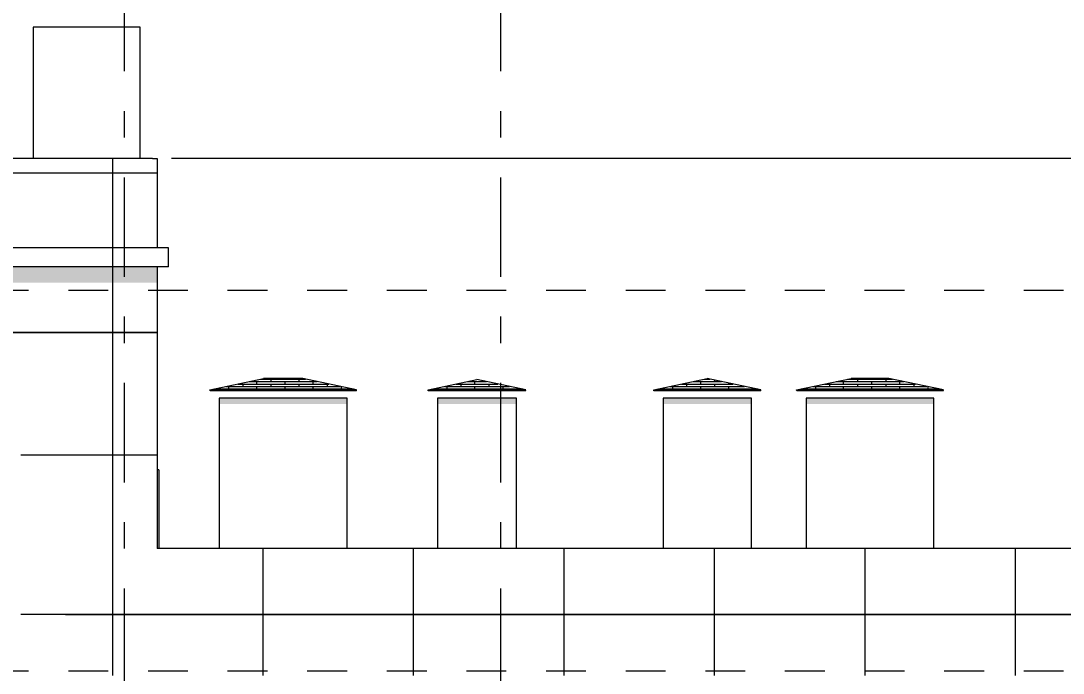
# Model space of a CAD drawing. Header units: millimetres. Extents: x 18162 to 7085488, y 72188 to 247925.
# Drawn here: x 4828340 to 4839423, y 127812 to 134753 of the extents above; entities that cross this region are included whole.
import ezdxf
from ezdxf.enums import TextEntityAlignment as Align

# ---------------------------------------------------------------- set-up
doc = ezdxf.new("R2010")
doc.units = ezdxf.units.MM
doc.header["$MEASUREMENT"] = 0
doc.linetypes.add('Dashed', pattern=[423.333333, 211.666667, -211.666667])
doc.linetypes.add('Double Dashed', pattern=[1093.611073, 529.166651, -211.666656, 141.111112, -211.666656])
for name, color, linetype in [('Archicad Doors', 7, 'Continuous'), ('Shell - Roof', 7, 'Continuous'), ('Structural - Bearing', 7, 'Continuous'), ('Structural - Grid', 7, 'Continuous')]:
    doc.layers.add(name, color=color, linetype=linetype)
doc.styles.add('GENERATED_STYLE_3', font='', dxfattribs={"width": 0.8})
doc.styles.get('GENERATED_STYLE_3').set_extended_font_data('ISOCPEUR MON')
doc.dimstyles.new('GENERATED_STYLE__15', dxfattribs={"dimtxt": 440.00001, "dimasz": 228, "dimexe": 0.18, "dimexo": 150, "dimgap": 0, "dimtad": 1, "dimdec": 0, "dimzin": 0, "dimdsep": 46, "dimtxsty": 'GENERATED_STYLE_3', "dimblk": 'ARROWHEAD_2', "dimblk1": 'ARROWHEAD_2', "dimblk2": 'ARROWHEAD_2', "dimcen": 0.09, "dimclrd": 13, "dimclre": 13, "dimclrt": 13, "dimadec": 0, "dimazin": 0, "dimtfac": 1, "dimtdec": 4, "dimtmove": 0, "dimatfit": 3, "dimfxl": 1, "dimtolj": 1, "dimtzin": 0, "dimarcsym": 0})

# ---------------------------------------------------------------- blocks, each defined once
blk = doc.blocks.new('*X1941', base_point=(4860813, 82837))
at = {"layer": 'Structural - Bearing', "color": 7, "linetype": 'Continuous', "lineweight": 9}
for p, q in [((4829740, 131437), (4829790, 131437)), ((4829790, 131437), (4829740, 131437)), ((4829740, 130137), (4829790, 130137)), ((4829740, 128437), (4829790, 128437)), ((4829790, 128437), (4829740, 128437))]:
    blk.add_line(p, q, dxfattribs=at)
blk = doc.blocks.new('*X1942', base_point=(4860813, 82837))
at = {"layer": 'Structural - Bearing', "color": 8, "linetype": 'Continuous', "lineweight": 13}
for p, q in [((4822913, 132337), (4822913, 132137)), ((4824513, 132337), (4824513, 132137)), ((4826113, 132337), (4826113, 132137)), ((4827713, 132337), (4827713, 132137)), ((4829313, 132337), (4829313, 132137))]:
    blk.add_line(p, q, dxfattribs=at)
blk = doc.blocks.new('*X1948', base_point=(4860813, 82837))
at = {"layer": 'Shell - Roof', "color": 7, "linetype": 'Continuous', "lineweight": 13}
for p, q in [((4835488, 130915), (4835720, 130915)), ((4835569, 130889), (4835569, 130915)), ((4835611, 130941), (4835668, 130941)), ((4835720, 130915), (4835720, 130930)), ((4835720, 130915), (4835791, 130915)), ((4835720, 130915), (4835791, 130915)), ((4835122, 130837), (4835422, 130837)), ((4835122, 130826), (4835122, 130837)), ((4835244, 130863), (4835422, 130863)), ((4835244, 130863), (4835420, 130863)), ((4835272, 130837), (4835272, 130863)), ((4835366, 130889), (4835422, 130889)), ((4835422, 130863), (4835422, 130889)), ((4835422, 130889), (4835720, 130889)), ((4835422, 130863), (4835720, 130863)), ((4835422, 130826), (4835422, 130837)), ((4835422, 130837), (4835720, 130837)), ((4835569, 130837), (4835569, 130863)), ((4835720, 130889), (4835913, 130889)), ((4835720, 130863), (4835720, 130889)), ((4835720, 130863), (4836020, 130863)), ((4835720, 130863), (4835820, 130863)), ((4835720, 130837), (4836020, 130837)), ((4835720, 130826), (4835720, 130837)), ((4835820, 130863), (4836019, 130863)), ((4835870, 130889), (4835870, 130898)), ((4835870, 130837), (4835870, 130863)), ((4836020, 130863), (4836020, 130866)), ((4836020, 130863), (4836035, 130863)), ((4836020, 130826), (4836020, 130837)), ((4836020, 130837), (4836157, 130837))]:
    blk.add_line(p, q, dxfattribs=at)
blk = doc.blocks.new('*X1949', base_point=(4860813, 82837))
at = {"layer": 'Shell - Roof', "color": 7, "linetype": 'Continuous', "lineweight": 13}
for p, q in [((4837008, 130915), (4837240, 130915)), ((4837089, 130889), (4837089, 130915)), ((4837131, 130941), (4837240, 130941)), ((4837240, 130941), (4837540, 130941)), ((4837240, 130915), (4837240, 130941)), ((4837240, 130915), (4837540, 130915)), ((4837240, 130915), (4837340, 130915)), ((4837340, 130915), (4837539, 130915)), ((4837390, 130941), (4837390, 130949)), ((4837390, 130889), (4837390, 130915)), ((4837540, 130915), (4837540, 130941)), ((4837540, 130941), (4837608, 130941)), ((4837540, 130915), (4837731, 130915)), ((4837687, 130889), (4837687, 130915)), ((4836642, 130837), (4836942, 130837)), ((4836642, 130826), (4836642, 130837)), ((4836764, 130863), (4836942, 130863)), ((4836764, 130863), (4836940, 130863)), ((4836792, 130837), (4836792, 130863)), ((4836886, 130889), (4836942, 130889)), ((4836942, 130863), (4836942, 130889)), ((4836942, 130889), (4837240, 130889)), ((4836942, 130863), (4837240, 130863)), ((4836942, 130826), (4836942, 130837)), ((4836942, 130837), (4837240, 130837)), ((4837089, 130837), (4837089, 130863)), ((4837240, 130889), (4837540, 130889)), ((4837240, 130863), (4837240, 130889)), ((4837240, 130863), (4837540, 130863)), ((4837240, 130863), (4837340, 130863)), ((4837240, 130837), (4837540, 130837)), ((4837240, 130826), (4837240, 130837)), ((4837340, 130863), (4837539, 130863)), ((4837390, 130837), (4837390, 130863)), ((4837540, 130863), (4837540, 130889)), ((4837540, 130889), (4837839, 130889)), ((4837540, 130863), (4837839, 130863)), ((4837540, 130826), (4837540, 130837)), ((4837540, 130837), (4837839, 130837)), ((4837687, 130837), (4837687, 130863)), ((4837839, 130889), (4837853, 130889)), ((4837839, 130863), (4837839, 130889)), ((4837839, 130863), (4837975, 130863)), ((4837839, 130863), (4837938, 130863)), ((4837839, 130837), (4838097, 130837)), ((4837839, 130826), (4837839, 130837)), ((4837938, 130863), (4837975, 130863)), ((4837989, 130837), (4837989, 130860)), ((4838139, 130826), (4838139, 130828))]:
    blk.add_line(p, q, dxfattribs=at)
blk = doc.blocks.new('*X1951', base_point=(4860813, 82837))
at = {"layer": 'Structural - Bearing', "color": 7, "linetype": 'Continuous', "lineweight": 9}
for p, q in [((4830913, 129137), (4830913, 128437)), ((4832513, 129137), (4832513, 128437)), ((4834113, 129137), (4834113, 128437)), ((4835713, 129137), (4835713, 128437)), ((4837313, 129137), (4837313, 128437)), ((4838913, 129137), (4838913, 128437)), ((4829790, 128437), (4830413, 128437)), ((4830413, 128437), (4829790, 128437)), ((4830913, 128437), (4830413, 128437)), ((4830413, 128437), (4830913, 128437)), ((4830913, 128437), (4832013, 128437)), ((4830913, 128437), (4830913, 127837)), ((4832013, 128437), (4830913, 128437)), ((4832513, 128437), (4832013, 128437)), ((4832013, 128437), (4832513, 128437)), ((4832513, 128437), (4833613, 128437)), ((4832513, 128437), (4832513, 127837)), ((4833613, 128437), (4832513, 128437)), ((4834113, 128437), (4833613, 128437)), ((4833613, 128437), (4834113, 128437)), ((4834113, 128437), (4835213, 128437)), ((4834113, 128437), (4834113, 127837)), ((4835213, 128437), (4834113, 128437)), ((4835713, 128437), (4835213, 128437)), ((4835213, 128437), (4835713, 128437)), ((4835713, 128437), (4836813, 128437)), ((4835713, 128437), (4835713, 127837)), ((4836813, 128437), (4835713, 128437)), ((4837313, 128437), (4836813, 128437)), ((4836813, 128437), (4837313, 128437)), ((4837313, 128437), (4838413, 128437)), ((4837313, 128437), (4837313, 127837)), ((4838413, 128437), (4837313, 128437)), ((4838913, 128437), (4838413, 128437)), ((4838413, 128437), (4838913, 128437)), ((4838913, 128437), (4840013, 128437)), ((4838913, 128437), (4838913, 127837)), ((4840013, 128437), (4838913, 128437)), ((4840240, 128437), (4840013, 128437)), ((4840013, 128437), (4840240, 128437)), ((4830913, 127837), (4830913, 127787)), ((4832513, 127837), (4832513, 127787)), ((4834113, 127837), (4834113, 127787)), ((4835713, 127837), (4835713, 127787)), ((4837313, 127837), (4837313, 127787)), ((4838913, 127837), (4838913, 127787))]:
    blk.add_line(p, q, dxfattribs=at)
blk = doc.blocks.new('*X1957', base_point=(4860813, 82837))
at = {"layer": 'Structural - Bearing', "color": 7, "linetype": 'Continuous', "lineweight": 9}
for p, q in [((4822913, 131787), (4822913, 131437)), ((4824513, 131787), (4824513, 131437)), ((4826113, 131787), (4826113, 131437)), ((4827713, 131787), (4827713, 131437)), ((4829313, 131787), (4829313, 131437)), ((4822913, 131437), (4822640, 131437)), ((4822640, 131437), (4822913, 131437)), ((4822913, 131437), (4824013, 131437)), ((4822913, 131437), (4822913, 130837)), ((4824013, 131437), (4822913, 131437)), ((4824513, 131437), (4824013, 131437)), ((4824013, 131437), (4824513, 131437)), ((4824513, 131437), (4825613, 131437)), ((4824513, 131437), (4824513, 130837)), ((4825613, 131437), (4824513, 131437)), ((4826113, 131437), (4825613, 131437)), ((4825613, 131437), (4826113, 131437)), ((4826113, 131437), (4827213, 131437)), ((4826113, 131437), (4826113, 130837)), ((4827213, 131437), (4826113, 131437)), ((4827713, 131437), (4827213, 131437)), ((4827213, 131437), (4827713, 131437)), ((4827713, 131437), (4828813, 131437)), ((4827713, 131437), (4827713, 130837)), ((4828813, 131437), (4827713, 131437)), ((4829313, 131437), (4828813, 131437)), ((4828813, 131437), (4829313, 131437)), ((4829313, 131437), (4829740, 131437)), ((4829313, 131437), (4829313, 130837)), ((4829740, 131437), (4829313, 131437)), ((4822913, 130837), (4822913, 128437)), ((4824513, 130837), (4824513, 128637)), ((4826113, 130837), (4826113, 128437)), ((4827713, 130837), (4827713, 130137)), ((4829313, 130837), (4829313, 128437)), ((4822640, 130137), (4822913, 130137)), ((4822913, 130137), (4824013, 130137)), ((4824013, 130137), (4824513, 130137)), ((4824513, 130137), (4825613, 130137)), ((4825613, 130137), (4826113, 130137)), ((4826113, 130137), (4826740, 130137)), ((4828340, 130137), (4828813, 130137)), ((4828813, 130137), (4829313, 130137)), ((4829313, 130137), (4829740, 130137)), ((4822913, 128437), (4822640, 128437)), ((4822640, 128437), (4822913, 128437)), ((4822913, 128437), (4823540, 128437)), ((4822913, 128437), (4822913, 127837)), ((4823540, 128437), (4822913, 128437)), ((4825140, 128437), (4825613, 128437)), ((4825613, 128437), (4825140, 128437)), ((4826113, 128437), (4825613, 128437)), ((4825613, 128437), (4826113, 128437)), ((4826113, 128437), (4826740, 128437)), ((4826113, 128437), (4826113, 127837)), ((4826740, 128437), (4826113, 128437)), ((4827713, 128437), (4827713, 127837)), ((4828813, 128437), (4828340, 128437)), ((4829313, 128437), (4828813, 128437)), ((4828813, 128437), (4829313, 128437)), ((4829313, 128437), (4829740, 128437)), ((4829313, 128437), (4829313, 127837)), ((4829740, 128437), (4829313, 128437)), ((4822913, 127837), (4822913, 127787)), ((4826113, 127837), (4826113, 127787)), ((4827713, 127837), (4827713, 127787)), ((4829313, 127837), (4829313, 127787))]:
    blk.add_line(p, q, dxfattribs=at)
blk = doc.blocks.new('*X1960', base_point=(4860813, 82837))
at = {"layer": 'Shell - Roof', "color": 7, "linetype": 'Continuous', "lineweight": 13}
for p, q in [((4833088, 130915), (4833291, 130915)), ((4833169, 130889), (4833169, 130915)), ((4832722, 130837), (4833022, 130837)), ((4832722, 130826), (4832722, 130837)), ((4832844, 130863), (4833022, 130863)), ((4832844, 130863), (4833020, 130863)), ((4832872, 130837), (4832872, 130863)), ((4832966, 130889), (4833022, 130889)), ((4833022, 130863), (4833022, 130889)), ((4833022, 130889), (4833320, 130889)), ((4833022, 130863), (4833320, 130863)), ((4833022, 130826), (4833022, 130837)), ((4833022, 130837), (4833320, 130837)), ((4833169, 130837), (4833169, 130863)), ((4833320, 130889), (4833413, 130889)), ((4833320, 130863), (4833320, 130889)), ((4833320, 130863), (4833535, 130863)), ((4833320, 130863), (4833420, 130863)), ((4833320, 130837), (4833620, 130837)), ((4833320, 130826), (4833320, 130837)), ((4833420, 130863), (4833535, 130863)), ((4833470, 130837), (4833470, 130863)), ((4833620, 130826), (4833620, 130837)), ((4833620, 130837), (4833657, 130837))]:
    blk.add_line(p, q, dxfattribs=at)
blk = doc.blocks.new('*X1961', base_point=(4860813, 82837))
at = {"layer": 'Shell - Roof', "color": 7, "linetype": 'Continuous', "lineweight": 13}
for p, q in [((4830768, 130915), (4831000, 130915)), ((4830849, 130889), (4830849, 130915)), ((4830891, 130941), (4831000, 130941)), ((4831000, 130941), (4831300, 130941)), ((4831000, 130915), (4831000, 130941)), ((4831000, 130915), (4831300, 130915)), ((4831000, 130915), (4831100, 130915)), ((4831100, 130915), (4831299, 130915)), ((4831150, 130941), (4831150, 130947)), ((4831150, 130889), (4831150, 130915)), ((4831300, 130915), (4831300, 130941)), ((4831300, 130941), (4831368, 130941)), ((4831300, 130915), (4831491, 130915)), ((4831447, 130889), (4831447, 130915)), ((4830402, 130837), (4830702, 130837)), ((4830402, 130826), (4830402, 130837)), ((4830524, 130863), (4830702, 130863)), ((4830524, 130863), (4830700, 130863)), ((4830552, 130837), (4830552, 130863)), ((4830646, 130889), (4830702, 130889)), ((4830702, 130863), (4830702, 130889)), ((4830702, 130889), (4831000, 130889)), ((4830702, 130863), (4831000, 130863)), ((4830702, 130826), (4830702, 130837)), ((4830702, 130837), (4831000, 130837)), ((4830849, 130837), (4830849, 130863)), ((4831000, 130889), (4831300, 130889)), ((4831000, 130863), (4831000, 130889)), ((4831000, 130863), (4831300, 130863)), ((4831000, 130863), (4831100, 130863)), ((4831000, 130837), (4831300, 130837)), ((4831000, 130826), (4831000, 130837)), ((4831100, 130863), (4831299, 130863)), ((4831150, 130837), (4831150, 130863)), ((4831300, 130863), (4831300, 130889)), ((4831300, 130889), (4831599, 130889)), ((4831300, 130863), (4831599, 130863)), ((4831300, 130826), (4831300, 130837)), ((4831300, 130837), (4831599, 130837)), ((4831447, 130837), (4831447, 130863)), ((4831599, 130889), (4831613, 130889)), ((4831599, 130863), (4831599, 130889)), ((4831599, 130863), (4831735, 130863)), ((4831599, 130863), (4831698, 130863)), ((4831599, 130837), (4831857, 130837)), ((4831599, 130826), (4831599, 130837)), ((4831698, 130863), (4831735, 130863)), ((4831749, 130837), (4831749, 130860)), ((4831899, 130826), (4831899, 130828))]:
    blk.add_line(p, q, dxfattribs=at)
blk = doc.blocks.new('*X1965', base_point=(4860813, 82837))
at = {"layer": 'Structural - Bearing', "color": 7, "linetype": 'Continuous', "lineweight": 9}
blk.add_line((4829740, 133137), (4829790, 133137), dxfattribs=at)
blk = doc.blocks.new('*X1966', base_point=(4860813, 82837))
at = {"layer": 'Structural - Bearing', "color": 7, "linetype": 'Continuous', "lineweight": 9}
for p, q in [((4822913, 132137), (4822913, 131787)), ((4824513, 132137), (4824513, 131787)), ((4826113, 132137), (4826113, 131787)), ((4827713, 132137), (4827713, 131787)), ((4829313, 132137), (4829313, 131787))]:
    blk.add_line(p, q, dxfattribs=at)
blk = doc.blocks.new('*X1967', base_point=(4860813, 82837))
at = {"layer": 'Structural - Bearing', "color": 7, "linetype": 'Continuous', "lineweight": 9}
for p, q in [((4822913, 133287), (4822913, 132337)), ((4824513, 133287), (4824513, 132337)), ((4826113, 133287), (4826113, 132337)), ((4827713, 133287), (4827713, 132337)), ((4829313, 133287), (4829313, 132337)), ((4822640, 133137), (4822913, 133137)), ((4822913, 133137), (4824013, 133137)), ((4824013, 133137), (4824513, 133137)), ((4824513, 133137), (4825613, 133137)), ((4825613, 133137), (4826113, 133137)), ((4826113, 133137), (4827213, 133137)), ((4827213, 133137), (4827713, 133137)), ((4827713, 133137), (4828813, 133137)), ((4828813, 133137), (4829313, 133137)), ((4829313, 133137), (4829740, 133137))]:
    blk.add_line(p, q, dxfattribs=at)
blk = doc.blocks.new('*D2085', base_point=(4860813, 82837))
at = {"color": 12, "linetype": 'Continuous', "lineweight": 35}
for p, q in [((4842930, 133200), (4842630, 133373)), ((4842630, 129223), (4842930, 129050))]:
    blk.add_line(p, q, dxfattribs=at)
at = {"color": 13, "linetype": 'Continuous', "lineweight": 13}
for p, q in [((4842780, 133287), (4842780, 133433)), ((4843005, 133287), (4829940, 133287)), ((4842780, 129137), (4842780, 133287))]:
    blk.add_line(p, q, dxfattribs=at)
at = {"color": 13, "lineweight": 13, "insert": (4842908, 130676), "char_height": 440, "attachment_point": 7, "rotation": 90, "style": 'GENERATED_STYLE_3'}
blk.add_mtext('\\A1;{\\pql;\\fISOCPEUR MON|b0|i0|c0|p0;\\W0.800000;4,150}', dxfattribs=at)
blk = doc.blocks.new('ARROWHEAD_2')
at = {"color": 0, "linetype": 'Continuous', "lineweight": 0}
for p, q in [((-0.378, -0.655), (0.378, 0.655)), ((0, 0), (-1, 0))]:
    blk.add_line(p, q, dxfattribs=at)
blk = doc.blocks.new('*D2092', base_point=(4860813, 82837))
at = {"color": 12, "linetype": 'Continuous', "lineweight": 35}
for p, q in [((4843830, 133200), (4843530, 133373)), ((4843530, 127873), (4843830, 127700))]:
    blk.add_line(p, q, dxfattribs=at)
at = {"color": 13, "linetype": 'Continuous', "lineweight": 13}
for p, q in [((4843680, 133287), (4843680, 133433)), ((4843905, 133287), (4829940, 133287)), ((4843680, 127787), (4843680, 133287)), ((4843905, 127787), (4840560, 127787))]:
    blk.add_line(p, q, dxfattribs=at)
at = {"color": 13, "lineweight": 13, "insert": (4843808, 129983), "char_height": 440, "attachment_point": 7, "rotation": 90, "style": 'GENERATED_STYLE_3'}
blk.add_mtext('\\A1;{\\pql;\\fISOCPEUR MON|b0|i0|c0|p0;\\W0.800000;5,500}', dxfattribs=at)
blk = doc.blocks.new('*D2094', base_point=(4860813, 82837))
at = {"color": 12, "linetype": 'Continuous', "lineweight": 35}
for p, q in [((4844731, 133200), (4844431, 133373)), ((4844431, 82823), (4844731, 82650))]:
    blk.add_line(p, q, dxfattribs=at)
at = {"color": 13, "linetype": 'Continuous', "lineweight": 13}
for p, q in [((4844581, 133287), (4844581, 133433)), ((4844806, 133287), (4829940, 133287)), ((4844581, 82737), (4844581, 133287))]:
    blk.add_line(p, q, dxfattribs=at)
at = {"color": 13, "lineweight": 13, "insert": (4844708, 107335), "char_height": 440, "attachment_point": 7, "rotation": 90, "style": 'GENERATED_STYLE_3'}
blk.add_mtext('\\A1;{\\pql;\\fISOCPEUR MON|b0|i0|c0|p0;\\W0.800000;50,550}', dxfattribs=at)
blk = doc.blocks.new('Standard grid marker[371]_3', base_point=(4829440, 142837))
at = {"layer": 'Structural - Grid', "color": 13, "linetype": 'Double Dashed', "lineweight": 13, "ltscale": 2}
blk.add_line((4829440, 141837), (4829440, 80337), dxfattribs=at)
at = {"layer": 'Structural - Grid', "color": 13, "lineweight": 13, "style": 'GENERATED_STYLE_3'}
blk.add_attdef('AC_MarkerText_1', text='', height=500, rotation=360, dxfattribs=at).set_placement((4829440, 78987), align=Align.TOP_CENTER)
blk = doc.blocks.new('Standard grid marker[372]_3', base_point=(4833440, 142837))
at = {"layer": 'Structural - Grid', "color": 13, "linetype": 'Double Dashed', "lineweight": 13, "ltscale": 2}
blk.add_line((4833440, 141837), (4833440, 80337), dxfattribs=at)
at = {"layer": 'Structural - Grid', "color": 13, "lineweight": 13, "style": 'GENERATED_STYLE_3'}
blk.add_attdef('AC_MarkerText_1', text='', height=500, rotation=360, dxfattribs=at).set_placement((4833440, 78987), align=Align.TOP_CENTER)

msp = doc.modelspace()

# ---------------------------------------------------------------- hatches: boundary and pattern name
at = {"layer": 'Structural - Bearing', "linetype": 'Continuous', "lineweight": 0}
for points in [[(4829739.5, 132136.7), (4822639.5, 132136.7), (4822639.5, 131967), (4829739.5, 131967)], [(4829739.5, 132136.7), (4829739.5, 131967), (4829789.5, 131967), (4829789.5, 132136.7)], [(4831809.5, 130736.7), (4830449.5, 130736.7), (4830449.5, 130677.4), (4831809.5, 130677.4)], [(4833609.5, 130736.7), (4832769.5, 130736.7), (4832769.5, 130677.4), (4833609.5, 130677.4)], [(4835169.5, 130736.7), (4835169.5, 130677.4), (4836109.5, 130677.4), (4836109.5, 130736.7)], [(4836689.5, 130736.7), (4836689.5, 130677.4), (4838049.5, 130677.4), (4838049.5, 130736.7)]]:
    msp.add_hatch(color=49, dxfattribs=at).paths.add_polyline_path(points)

# ---------------------------------------------------------------- linework, layer by layer
at = {"color": 8, "linetype": 'Dashed', "lineweight": 13, "ltscale": 2}
for p, q in [((4805138.5, 131886.7), (4846132, 131886.7)), ((4805138.5, 127836.7), (4846132, 127836.7))]:
    msp.add_line(p, q, dxfattribs=at)
at = {"layer": 'Archicad Doors', "color": 7, "linetype": 'Continuous', "lineweight": 9}
for q in [(4829789.5, 129973.7), (4829808.5, 129136.7)]:
    msp.add_line((4829808.5, 129973.7), q, dxfattribs=at)
at = {"layer": 'Shell - Roof', "color": 7, "linetype": 'Continuous', "lineweight": 13}
for p, q in [((4830349.5, 130825.6), (4830919.5, 130946.8)), ((4831339.5, 130946.8), (4830919.5, 130946.8)), ((4831909.5, 130825.6), (4831339.5, 130946.8)), ((4832669.5, 130825.6), (4833189.5, 130936.1)), ((4833709.5, 130825.6), (4833189.5, 130936.1)), ((4835069.5, 130825.6), (4835639.5, 130946.8)), ((4836209.5, 130825.6), (4835639.5, 130946.8)), ((4836589.5, 130825.6), (4837169.5, 130948.9)), ((4837569.5, 130948.9), (4837169.5, 130948.9)), ((4838149.5, 130825.6), (4837569.5, 130948.9)), ((4830349.5, 130825.6), (4831909.5, 130825.6)), ((4830351.6, 130815.9), (4830349.5, 130825.6)), ((4831907.4, 130815.9), (4830351.6, 130815.9)), ((4831907.4, 130815.9), (4831909.5, 130825.6)), ((4832669.5, 130825.6), (4833709.5, 130825.6)), ((4832671.6, 130815.9), (4832669.5, 130825.6)), ((4833707.4, 130815.9), (4832671.6, 130815.9)), ((4833707.4, 130815.9), (4833709.5, 130825.6)), ((4835069.5, 130825.6), (4836209.5, 130825.6)), ((4835071.6, 130815.9), (4835069.5, 130825.6)), ((4836207.4, 130815.9), (4835071.6, 130815.9)), ((4836207.4, 130815.9), (4836209.5, 130825.6)), ((4836589.5, 130825.6), (4838149.5, 130825.6)), ((4836591.6, 130815.9), (4836589.5, 130825.6)), ((4838147.4, 130815.9), (4836591.6, 130815.9)), ((4838147.4, 130815.9), (4838149.5, 130825.6))]:
    msp.add_line(p, q, dxfattribs=at)
at = {"layer": 'Structural - Bearing', "color": 7, "linetype": 'Continuous', "lineweight": 13}
for p, q in [((4829609.5, 134686.7), (4828469.2, 134686.7)), ((4828469.2, 134686.7), (4828469.2, 133286.7)), ((4829609.5, 133286.7), (4829609.5, 134686.7)), ((4829739.5, 133286.7), (4822639.5, 133286.7)), ((4829739.5, 133286.7), (4829789.5, 133286.7)), ((4829789.5, 133286.7), (4829789.5, 132336.7)), ((4829909.5, 132336.7), (4822469.5, 132336.7)), ((4829909.5, 132136.7), (4829909.5, 132336.7)), ((4829909.5, 132136.7), (4822469.5, 132136.7)), ((4829789.5, 132136.7), (4829789.5, 131786.7)), ((4829789.5, 131786.7), (4829789.5, 129136.7)), ((4831809.5, 130736.7), (4830449.5, 130736.7)), ((4830449.5, 130736.7), (4830449.5, 129136.7)), ((4831809.5, 129136.7), (4831809.5, 130736.7)), ((4833609.5, 130736.7), (4832769.5, 130736.7)), ((4832769.5, 130736.7), (4832769.5, 129136.7)), ((4833609.5, 129136.7), (4833609.5, 130736.7)), ((4836109.5, 130736.7), (4835169.5, 130736.7)), ((4835169.5, 130736.7), (4835169.5, 129136.7)), ((4836109.5, 129136.7), (4836109.5, 130736.7)), ((4838049.5, 130736.7), (4836689.5, 130736.7)), ((4836689.5, 130736.7), (4836689.5, 129136.7)), ((4838049.5, 129136.7), (4838049.5, 130736.7)), ((4840239.5, 129136.7), (4829789.5, 129136.7))]:
    msp.add_line(p, q, dxfattribs=at)

# ---------------------------------------------------------------- block references
at = {"layer": 'Shell - Roof', "lineweight": 0}
for name in ['*X1961', '*X1960', '*X1948', '*X1949']:
    msp.add_blockref(name, (4860813, 82836.7), dxfattribs=at)
at = {"layer": 'Structural - Bearing', "lineweight": 0}
for name in ['*X1967', '*X1965', '*X1942', '*X1966', '*X1957', '*X1941', '*X1951']:
    msp.add_blockref(name, (4860813, 82836.7), dxfattribs=at)
at = {"layer": 'Structural - Grid', "color": 13, "linetype": 'Continuous', "lineweight": 13}
for name, p in [('Standard grid marker[371]_3', (4829439.5, 142836.7)), ('Standard grid marker[372]_3', (4833439.5, 142836.7))]:
    msp.add_blockref(name, p, dxfattribs=at)

# ---------------------------------------------------------------- dimensions: what is measured, and where the dimension line sits
at = {"color": 13, "linetype": 'Continuous', "lineweight": 13}
for base, p1, picture, middle in [((4842780.2, 133286.7), (4840289.5, 129136.7), '*D2085', (4842472.2, 131413)), ((4843680.5, 133286.7), (4840409.9, 127786.7), '*D2092', (4843372.5, 130720.4)), ((4844580.9, 133286.7), (4840289.5, 82736.7), '*D2094', (4844272.9, 108239.9))]:
    dim = msp.add_linear_dim(base=base, p1=p1, p2=(4829789.5, 133286.7), angle=90, dimstyle='GENERATED_STYLE__15', dxfattribs=at)
    dim.commit()
    dim.dimension.update_dxf_attribs({"geometry": picture, "text_midpoint": middle, "dimtype": 160, "text_rotation": 90})

doc.saveas('drawing.dxf')
